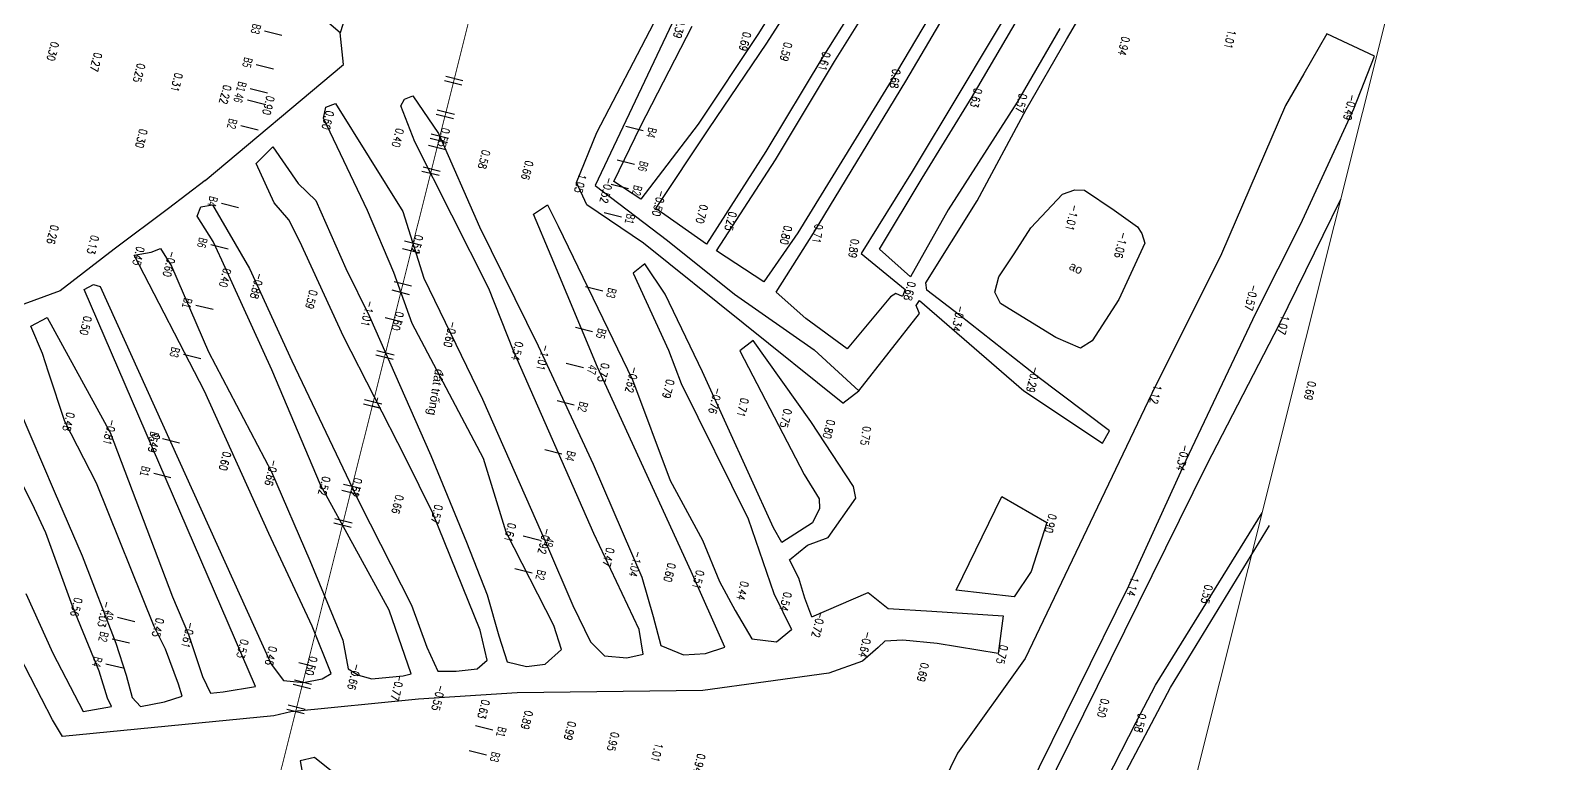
# Model space of a CAD drawing. Header units: metres. Extents: x 583412 to 583840, y 1186334 to 1187497.
# Drawn here: x 583668 to 583840.4, y 1187194.9 to 1187277.4 of the extents above; entities that cross this region are included whole.
import ezdxf
from ezdxf.enums import TextEntityAlignment as Align

# ---------------------------------------------------------------- set-up
doc = ezdxf.new("R2010")
doc.units = ezdxf.units.M
doc.header["$MEASUREMENT"] = 0
doc.linetypes.add('DASHDOT2', pattern=[0.5, 0.25, -0.125, 0, -0.125])
doc.layers.get('Defpoints').update_dxf_attribs({"color": 9, "lineweight": 0})
for name, color, linetype in [('cao do binh do', 4, 'Continuous'), ('CaoDoTN', 2, 'Continuous'), ('Docao', 22, 'Continuous'), ('ENTCOC', 6, 'Continuous'), ('ks.text ks', 7, 'Continuous'), ('KS_muong ao', 4, 'TALUYPHAI-KHKS'), ('TENCOCTUYEN', 1, 'Continuous'), ('TimtuyenKS', 7, 'Continuous'), ('TimtuyenTK', 7, 'Continuous')]:
    doc.layers.add(name, color=color, linetype=linetype)
doc.styles.add('ChuSo', font='vnsimple.shx')
doc.styles.add('KT3', font='VHARIALN.TTF', dxfattribs={"width": 0.8, "height": 1.5})
doc.styles.add('TENSONG', font='VAPTIMI.TTF')
doc.linetypes.add('TALUYPHAI-KHKS', pattern='A,5,[130,ltypeshp,S=5,R=0,X=0,Y=-5],10,[130,ltypeshp,S=5,R=0,X=0,Y=-5],10,[130,ltypeshp,S=10,R=0,X=0,Y=-10],5', length=30)
doc.linetypes.add('TALUYTRAI-KHKS', pattern='A,5,[130,ltypeshp,S=5,R=0,X=0,Y=5],10,[130,ltypeshp,S=5,R=0,X=0,Y=5],10,[130,ltypeshp,S=10,R=0,X=0,Y=10],5', length=30)

msp = doc.modelspace()

# ---------------------------------------------------------------- linework, layer by layer
at = {"layer": 'Defpoints', "color": 6}
msp.add_line((583840.37, 1187358.25), (583583.59, 1186333.95), dxfattribs=at)
at = {"layer": 'ENTCOC'}
for p, q in [((583716.62, 1187271.73), (583714.68, 1187272.21)), ((583716.62, 1187271.73), (583714.68, 1187272.21)), ((583716.5, 1187271.24), (583714.56, 1187271.73)), ((583716.5, 1187271.24), (583714.56, 1187271.73)), ((583715.67, 1187267.94), (583713.73, 1187268.43)), ((583715.67, 1187267.94), (583713.73, 1187268.43)), ((583715.55, 1187267.46), (583713.61, 1187267.94)), ((583715.55, 1187267.46), (583713.61, 1187267.94)), ((583714.87, 1187264.74), (583712.93, 1187265.23)), ((583714.87, 1187264.74), (583712.93, 1187265.23)), ((583714.99, 1187265.23), (583713.05, 1187265.71)), ((583714.99, 1187265.23), (583713.05, 1187265.71)), ((583714.68, 1187263.97), (583712.74, 1187264.45)), ((583714.68, 1187263.97), (583712.74, 1187264.45)), ((583713.95, 1187261.06), (583712.01, 1187261.54)), ((583713.95, 1187261.06), (583712.01, 1187261.54)), ((583714.07, 1187261.54), (583712.13, 1187262.03)), ((583714.07, 1187261.54), (583712.13, 1187262.03)), ((583711.76, 1187252.33), (583709.82, 1187252.81)), ((583711.76, 1187252.33), (583709.82, 1187252.81)), ((583711.98, 1187253.2), (583710.04, 1187253.69)), ((583711.98, 1187253.2), (583710.04, 1187253.69)), ((583710.59, 1187247.67), (583708.65, 1187248.16)), ((583710.59, 1187247.67), (583708.65, 1187248.16)), ((583710.83, 1187248.64), (583708.89, 1187249.13)), ((583710.83, 1187248.64), (583708.89, 1187249.13)), ((583709.81, 1187244.57), (583707.87, 1187245.05)), ((583709.81, 1187244.57), (583707.87, 1187245.05)), ((583708.77, 1187240.39), (583706.83, 1187240.88)), ((583708.77, 1187240.39), (583706.83, 1187240.88)), ((583708.89, 1187240.88), (583706.95, 1187241.37)), ((583708.89, 1187240.88), (583706.95, 1187241.37)), ((583707.5, 1187235.35), (583705.56, 1187235.84)), ((583707.5, 1187235.35), (583705.56, 1187235.84)), ((583707.38, 1187234.87), (583705.44, 1187235.35)), ((583707.38, 1187234.87), (583705.44, 1187235.35)), ((583704.95, 1187225.17), (583703.01, 1187225.65)), ((583704.95, 1187225.17), (583703.01, 1187225.65)), ((583705.12, 1187225.85), (583703.18, 1187226.33)), ((583705.12, 1187225.85), (583703.18, 1187226.33)), ((583704.03, 1187221.48), (583702.09, 1187221.97)), ((583704.03, 1187221.48), (583702.09, 1187221.97)), ((583704.15, 1187221.97), (583702.21, 1187222.45)), ((583704.15, 1187221.97), (583702.21, 1187222.45)), ((583700.09, 1187205.77), (583698.15, 1187206.25)), ((583700.09, 1187205.77), (583698.15, 1187206.25)), ((583699.48, 1187203.34), (583697.54, 1187203.83)), ((583699.48, 1187203.34), (583697.54, 1187203.83)), ((583699.6, 1187203.83), (583697.66, 1187204.31)), ((583699.6, 1187203.83), (583697.66, 1187204.31)), ((583698.89, 1187201.01), (583696.95, 1187201.5)), ((583698.89, 1187201.01), (583696.95, 1187201.5)), ((583698.77, 1187200.53), (583696.83, 1187201.01)), ((583698.77, 1187200.53), (583696.83, 1187201.01))]:
    msp.add_line(p, q, dxfattribs=at)
at = {"layer": 'KS_muong ao', "color": 125, "linetype": 'TALUYTRAI-KHKS', "ltscale": 0.03}
for p, q in [((583714.19, 1187313.17), (583702.82, 1187277.12)), ((583784.51, 1187276.38, 0.57), (583791.86, 1187288.97, 0.57)), ((583755.56, 1187286.26, 0.57), (583749.86, 1187277.05, 0.57)), ((583773.69, 1187286.72, 0.57), (583765.5, 1187272.88, 0.57)), ((583766.41, 1187271.69, 0.57), (583774.96, 1187286.16, 0.57)), ((583702.82, 1187277.12), (583694, 1187284.72)), ((583750.81, 1187275.98, 0.57), (583756.72, 1187285.26, 0.57)), ((583762.69, 1187283.32, 0.57), (583757.08, 1187274.43, 0.57)), ((583758.39, 1187273.91, 0.57), (583763.54, 1187282.11, 0.57)), ((583779.88, 1187282.79, 0.57), (583772.5, 1187270.44, 0.57)), ((583773.9, 1187269.92, 0.57), (583780.27, 1187280.83, 0.57)), ((583703.19, 1187273.56, 0.77), (583702.82, 1187277.12, 0.77)), ((583740.13, 1187278.23, 0.57), (583731.48, 1187259.95, 0.57)), ((583731.66, 1187265.9, 1.01), (583738.1, 1187278.23, 1.01)), ((583736.59, 1187266.58, 0.57), (583742.4, 1187277.88, 0.57)), ((583749.86, 1187277.05, 0.57), (583743.06, 1187266.84, 0.57)), ((583783.73, 1187277.61, 0.57), (583778.96, 1187269.32, 0.57)), ((583813.77, 1187277.03, 1.01), (583811.2, 1187272.53, 1.01)), ((583819.14, 1187274.5, 1.01), (583813.77, 1187277.03, 1.01)), ((583744.29, 1187266.31, 0.57), (583750.81, 1187275.98, 0.57)), ((583779.97, 1187268.49, 0.57), (583784.51, 1187276.38, 0.57)), ((583687.64, 1187260.51, 0.77), (583703.19, 1187273.56, 0.77)), ((583757.08, 1187274.43, 0.57), (583750.69, 1187263.76, 0.57)), ((583751.78, 1187262.82, 0.57), (583758.39, 1187273.91, 0.57)), ((583816.83, 1187268.56, 1.01), (583819.14, 1187274.5, 1.01)), ((583765.5, 1187272.88, 0.57), (583754.27, 1187254.63, 0.57)), ((583811.2, 1187272.53, 1.01), (583809.12, 1187268.96, 1.01)), ((583756.06, 1187254.59, 0.57), (583766.41, 1187271.69, 0.57)), ((583772.5, 1187270.44, 0.57), (583767.15, 1187261.52, 0.57)), ((583768.27, 1187260.79, 0.57), (583773.9, 1187269.92, 0.57)), ((583778.96, 1187269.32, 0.57), (583771.18, 1187257.23, 0.57)), ((583774.44, 1187258.23, 0.57), (583779.97, 1187268.49, 0.57)), ((583809.12, 1187268.96, 1.01), (583801.92, 1187252.28, 1.01)), ((583810.83, 1187255.56, 1.01), (583816.83, 1187268.56, 1.01)), ((583743.06, 1187266.84, 0.57), (583736.61, 1187258.43, 0.57)), ((583729.38, 1187260.28, 1.01), (583731.66, 1187265.9, 1.01)), ((583733.57, 1187260.39, 0.57), (583736.59, 1187266.58, 0.57)), ((583738.33, 1187257.37, 0.57), (583744.29, 1187266.31, 0.57)), ((583750.69, 1187263.76, 0.57), (583744.02, 1187253.37, 0.57)), ((583745.13, 1187252.6, 0.57), (583751.78, 1187262.82, 0.57)), ((583767.15, 1187261.52, 0.57), (583761.39, 1187252.3, 0.57)), ((583730.57, 1187257.79, 1.01), (583729.38, 1187260.28, 1.01)), ((583731.48, 1187259.95, 0.57), (583739.62, 1187253.76, 0.57)), ((583736.61, 1187258.43, 0.57), (583733.57, 1187260.39, 0.57)), ((583763.48, 1187252.79, 0.57), (583768.27, 1187260.79, 0.57)), ((583768.69, 1187248.99, 0.57), (583774.44, 1187258.23, 0.57)), ((583736.94, 1187253.45, 1.01), (583730.57, 1187257.79, 1.01)), ((583744.02, 1187253.37, 0.57), (583738.33, 1187257.37, 0.57)), ((583771.18, 1187257.23, 0.57), (583766.97, 1187249.68, 0.57)), ((583754.27, 1187254.63, 0.57), (583750.45, 1187249.12, 0.57)), ((583751.83, 1187247.95, 0.57), (583756.06, 1187254.59, 0.57)), ((583805.78, 1187245.58, 1.01), (583810.83, 1187255.56, 1.01)), ((583759.34, 1187235.48, 1.01), (583736.94, 1187253.45, 1.01)), ((583739.62, 1187253.76, 0.57), (583747.16, 1187247.72, 0.57)), ((583737.09, 1187251.14, 0.27), (583735.78, 1187250.09, 0.27)), ((583739.36, 1187247.74, 0.27), (583737.09, 1187251.14, 0.27)), ((583750.45, 1187249.12, 0.57), (583745.13, 1187252.6, 0.57)), ((583761.39, 1187252.3, 0.57), (583766.37, 1187248.24, 0.57)), ((583766.97, 1187249.68, 0.57), (583763.48, 1187252.79, 0.57)), ((583801.92, 1187252.28, 1.01), (583794.09, 1187236.55, 1.01)), ((583735.78, 1187250.09, 0.27), (583739.73, 1187241.42, 0.27)), ((583743.57, 1187238.99, 0.27), (583739.36, 1187247.74, 0.27)), ((583747.16, 1187247.72, 0.57), (583756.11, 1187241.46, 0.57)), ((583755.18, 1187245, 0.57), (583751.83, 1187247.95, 0.57)), ((583765.3, 1187247.81, 0.57), (583764.7, 1187247.43, 0.57)), ((583766.07, 1187247.48, 0.57), (583765.3, 1187247.81, 0.57)), ((583766.37, 1187248.24, 0.57), (583766.07, 1187247.48, 0.57)), ((583768.79, 1187248.18, 0.57), (583768.69, 1187248.99, 0.57)), ((583772.46, 1187245.38, 0.57), (583768.79, 1187248.18, 0.57)), ((583764.7, 1187247.43, 0.57), (583759.84, 1187241.57, 0.57)), ((583767.58, 1187246.45, 0.57), (583767.96, 1187247.03, 0.57)), ((583767.86, 1187245.8, 0.57), (583767.58, 1187246.45, 0.57)), ((583767.96, 1187247.03, 0.57), (583779.71, 1187236.85, 0.57)), ((583759.84, 1187241.57, 0.57), (583755.18, 1187245, 0.57)), ((583761.16, 1187236.84, 0.57), (583767.97, 1187245.54, 0.57)), ((583767.97, 1187245.54, 0.57), (583767.86, 1187245.8, 0.57)), ((583781.12, 1187238.54, 0.57), (583772.46, 1187245.38, 0.57)), ((583797.97, 1187229.06, 1.01), (583805.78, 1187245.58, 1.01)), ((583749.26, 1187242.52, 0.27), (583747.74, 1187241.34, 0.27)), ((583755.75, 1187233.42, 0.27), (583749.26, 1187242.52, 0.27)), ((583739.73, 1187241.42, 0.27), (583741.15, 1187237.68, 0.27)), ((583747.74, 1187241.34, 0.27), (583754.99, 1187227.45, 0.27)), ((583756.11, 1187241.46, 0.57), (583761.16, 1187236.84, 0.57)), ((583741.15, 1187237.68, 0.27), (583748.71, 1187222.47, 0.27)), ((583751.54, 1187221.44, 0.27), (583743.57, 1187238.99, 0.27)), ((583789.34, 1187232.34, 0.57), (583781.12, 1187238.54, 0.57)), ((583779.71, 1187236.85, 0.57), (583788.54, 1187230.98, 0.57)), ((583794.09, 1187236.55, 1.01), (583779.86, 1187206.73, 1.01)), ((583760.56, 1187226.1, 0.27), (583755.75, 1187233.42, 0.27)), ((583788.54, 1187230.98, 0.57), (583789.34, 1187232.34, 0.57)), ((583791.51, 1187214.93, 1.01), (583797.97, 1187229.06, 1.01)), ((583754.99, 1187227.45, 0.27), (583756.69, 1187224.7, 0.27)), ((583760.82, 1187224.78, 0.27), (583760.56, 1187226.1, 0.27)), ((583756.7, 1187223.63, 0.27), (583755.93, 1187222.02, 0.27)), ((583756.69, 1187224.7, 0.27), (583756.7, 1187223.63, 0.27)), ((583757.69, 1187220.36, 0.27), (583760.82, 1187224.78, 0.27)), ((583748.71, 1187222.47, 0.27), (583751.6, 1187214.04, 0.27)), ((583755.93, 1187222.02, 0.27), (583752.5, 1187219.78, 0.27)), ((583752.5, 1187219.78, 0.27), (583751.54, 1187221.44, 0.27)), ((583755.35, 1187219.48, 0.27), (583757.69, 1187220.36, 0.27)), ((583796.19, 1187203.48), (583807.31, 1187221.72)), ((583753.36, 1187217.83, 0.27), (583755.35, 1187219.48, 0.27)), ((583754.4, 1187215.77, 0.27), (583753.36, 1187217.83, 0.27)), ((583755.06, 1187213.54, 0.27), (583754.4, 1187215.77, 0.27)), ((583780.03, 1187191.67, 1.01), (583791.51, 1187214.93, 1.01)), ((583751.6, 1187214.04, 0.27), (583753.58, 1187209.99, 0.27)), ((583755.86, 1187211.44, 0.27), (583755.06, 1187213.54, 0.27)), ((583779.86, 1187206.73, 1.01), (583772.25, 1187196.1, 1.01)), ((583790.55, 1187192.76), (583796.19, 1187203.48)), ((583772.25, 1187196.1, 1.01), (583769.2, 1187189.86, 1.01)), ((583699.93, 1187195.61, 0.42), (583698.3, 1187195.24, 0.42)), ((583698.3, 1187195.24, 0.42), (583700.06, 1187185.32, 0.42)), ((583706.59, 1187190.27, 0.42), (583699.93, 1187195.61, 0.42)), ((583699.93, 1187195.61, 0.42), (583699.93, 1187195.61, 0.42))]:
    msp.add_line(p, q, dxfattribs=at)
at = {"layer": 'KS_muong ao', "color": 125, "ltscale": 0.03}
for p, q in [((583710.06, 1187269.65), (583710.97, 1187270.04)), ((583710.97, 1187270.04), (583713.87, 1187265.79)), ((583700.92, 1187267.54), (583701.18, 1187268.77)), ((583701.18, 1187268.77), (583702.29, 1187269.19)), ((583702.29, 1187269.19), (583709.84, 1187257.02)), ((583709.65, 1187268.92), (583710.06, 1187269.65)), ((583711.2, 1187264.85), (583709.65, 1187268.92)), ((583705.88, 1187257.15), (583700.92, 1187267.54)), ((583713.87, 1187265.79), (583718.48, 1187255.32)), ((583693.37, 1187262.41), (583695.25, 1187264.31)), ((583695.25, 1187264.31), (583698.09, 1187260.18)), ((583719.54, 1187248.38), (583711.2, 1187264.85)), ((583695.4, 1187258), (583693.37, 1187262.41)), ((583687.64, 1187260.51), (583683.49, 1187257.37)), ((583698.09, 1187260.18), (583700.07, 1187258.27)), ((583697.04, 1187256.1), (583695.4, 1187258)), ((583700.07, 1187258.27), (583703.44, 1187250.63)), ((583780.48, 1187255.2), (583784.03, 1187258.99)), ((583784.03, 1187258.99), (583785.43, 1187259.47)), ((583785.43, 1187259.47), (583786.53, 1187259.44)), ((583786.53, 1187259.44), (583789.86, 1187257.17)), ((583683.49, 1187257.37), (583677.4, 1187252.79)), ((583686.74, 1187256.49), (583687.13, 1187257.54)), ((583688.53, 1187253.66), (583686.74, 1187256.49)), ((583687.13, 1187257.54), (583688.44, 1187257.78)), ((583688.44, 1187257.78), (583692.61, 1187250.63)), ((583708.85, 1187250.17), (583705.88, 1187257.15)), ((583709.84, 1187257.02), (583712.21, 1187249.51)), ((583724.56, 1187256.73), (583726.13, 1187257.77)), ((583726.54, 1187252), (583724.56, 1187256.73)), ((583726.13, 1187257.77), (583727.34, 1187255.39)), ((583789.86, 1187257.17), (583792.5, 1187255.32)), ((583698.29, 1187253.66), (583697.04, 1187256.1)), ((583718.48, 1187255.32), (583725.08, 1187241.92)), ((583727.34, 1187255.39), (583735.68, 1187238.08)), ((583778.62, 1187252.26), (583780.48, 1187255.2)), ((583792.5, 1187255.32), (583792.96, 1187254.54)), ((583792.96, 1187254.54), (583793.31, 1187253.45)), ((583681.54, 1187252.45), (583682.62, 1187252.87)), ((583682.62, 1187252.87), (583683.84, 1187250.87)), ((583689.52, 1187251.55), (583688.53, 1187253.66)), ((583703.17, 1187242.97), (583698.29, 1187253.66)), ((583793.31, 1187253.45), (583790.38, 1187247.14)), ((583677.4, 1187252.79), (583671.33, 1187248.12)), ((583679.66, 1187252.11), (583681.54, 1187252.45)), ((583687.54, 1187236.82), (583679.66, 1187252.11)), ((583679.66, 1187252.11), (583679.66, 1187252.11)), ((583695.12, 1187239.21), (583689.52, 1187251.55)), ((583731.74, 1187239.5), (583726.54, 1187252)), ((583776.89, 1187249.66), (583778.62, 1187252.26)), ((583683.84, 1187250.87), (583688, 1187241.25)), ((583692.61, 1187250.63), (583697.36, 1187240.22)), ((583703.44, 1187250.63), (583706.11, 1187245.23)), ((583710.92, 1187244.42), (583708.85, 1187250.17)), ((583712.21, 1187249.51), (583718.81, 1187235.92)), ((583776.42, 1187247.95), (583776.89, 1187249.66)), ((583671.33, 1187248.12), (583661.78, 1187244.59)), ((583674.03, 1187248.25), (583675.06, 1187248.83)), ((583693.27, 1187203.58), (583674.03, 1187248.25)), ((583674.03, 1187248.25), (583674.03, 1187248.25)), ((583675.06, 1187248.83), (583675.81, 1187248.58)), ((583675.81, 1187248.58), (583695.06, 1187206.1)), ((583722.32, 1187241.34), (583719.54, 1187248.38)), ((583777.06, 1187246.66), (583776.42, 1187247.95)), ((583783.28, 1187242.85), (583777.06, 1187246.66)), ((583790.38, 1187247.14), (583787.38, 1187242.46)), ((583668.03, 1187244.14), (583669.87, 1187245.09)), ((583669.87, 1187245.09), (583669.87, 1187245.09)), ((583669.87, 1187245.09), (583676.96, 1187232.18)), ((583706.11, 1187245.23), (583713.01, 1187229.59)), ((583718.94, 1187229.24), (583710.92, 1187244.42)), ((583669.33, 1187241.06), (583668.03, 1187244.14)), ((583710.17, 1187229.31), (583703.17, 1187242.97)), ((583786.06, 1187241.65), (583783.28, 1187242.85)), ((583787.38, 1187242.46), (583786.06, 1187241.65)), ((583669.99, 1187238.95), (583669.33, 1187241.06)), ((583688, 1187241.25), (583695.09, 1187227.74)), ((583731.33, 1187220.8), (583722.32, 1187241.34)), ((583725.08, 1187241.92), (583731.28, 1187228.6)), ((583700.59, 1187226.26), (583695.12, 1187239.21)), ((583697.36, 1187240.22), (583705.02, 1187224.19)), ((583742.28, 1187216.53), (583731.74, 1187239.5)), ((583671.86, 1187233.39), (583669.99, 1187238.95)), ((583735.68, 1187238.08), (583739.94, 1187226.78)), ((583668.44, 1187223.63), (583662.28, 1187235.9)), ((583694.79, 1187220.79), (583687.54, 1187236.82)), ((583718.81, 1187235.92), (583726, 1187219.6)), ((583666.72, 1187234.8), (583670.64, 1187225.57)), ((583675.4, 1187226.47), (583671.86, 1187233.39)), ((583676.96, 1187232.18), (583683.97, 1187213.68)), ((583713.24, 1187223.09), (583710.17, 1187229.31)), ((583713.01, 1187229.59), (583717.03, 1187219.82)), ((583721.49, 1187220.95), (583718.94, 1187229.24)), ((583695.09, 1187227.74), (583699.41, 1187217.77)), ((583731.28, 1187228.6), (583736.73, 1187215.88)), ((583670.64, 1187225.57), (583673.81, 1187218.3)), ((583681.88, 1187210.33), (583675.4, 1187226.47)), ((583708.31, 1187212.17), (583700.59, 1187226.26)), ((583739.94, 1187226.78), (583743.57, 1187220.05)), ((583669.72, 1187220.87), (583668.44, 1187223.63)), ((583705.02, 1187224.19), (583710.83, 1187212.76)), ((583772.09, 1187214.43, 0.77), (583777.23, 1187224.98, 0.77)), ((583777.23, 1187224.98, 0.77), (583782.27, 1187222.04, 0.77)), ((583718.54, 1187209.93), (583713.24, 1187223.09)), ((583782.27, 1187222.04, 0.77), (583780.52, 1187216.51, 0.77)), ((583672.69, 1187212.64), (583669.72, 1187220.87)), ((583699.67, 1187210.38), (583694.79, 1187220.79)), ((583726.83, 1187210.44), (583721.49, 1187220.95)), ((583736.42, 1187209.99), (583731.33, 1187220.8)), ((583743.57, 1187220.05), (583745.49, 1187215.41)), ((583717.03, 1187219.82), (583719.34, 1187213.89)), ((583726, 1187219.6), (583728.97, 1187212.69)), ((583673.81, 1187218.3), (583677.57, 1187208.47)), ((583699.41, 1187217.77), (583703.1, 1187208.81)), ((583670.45, 1187199.86), (583662.52, 1187215.17)), ((583736.73, 1187215.88), (583738.01, 1187211.45)), ((583746.06, 1187208.02), (583742.28, 1187216.53)), ((583745.49, 1187215.41), (583747.24, 1187212.16)), ((583780.52, 1187216.51, 0.77), (583778.6, 1187213.67, 0.77)), ((583667.44, 1187214.06), (583670.51, 1187207.36)), ((583683.97, 1187213.68), (583685.74, 1187209.43)), ((583719.34, 1187213.89), (583720.66, 1187209.28)), ((583755.86, 1187211.44, 0.27), (583762.21, 1187214.18, 0.27)), ((583762.21, 1187214.18, 0.27), (583764.43, 1187212.35, 0.27)), ((583778.6, 1187213.67, 0.77), (583772.09, 1187214.43, 0.77)), ((583675.72, 1187205.3), (583672.69, 1187212.64)), ((583710.78, 1187205.03), (583708.31, 1187212.17)), ((583710.83, 1187212.76), (583712.54, 1187208.02)), ((583728.97, 1187212.69), (583730.95, 1187208.61)), ((583738.01, 1187211.45), (583738.87, 1187208.22)), ((583747.24, 1187212.16), (583749.1, 1187208.94)), ((583764.43, 1187212.35, 0.27), (583769.37, 1187212.07, 0.27)), ((583769.37, 1187212.07, 0.27), (583777.39, 1187211.54, 0.27)), ((583777.39, 1187211.54, 0.27), (583776.81, 1187207.3, 0.27)), ((583683.18, 1187207.8), (583681.88, 1187210.33)), ((583701.78, 1187205.05), (583699.67, 1187210.38)), ((583719.33, 1187206.57), (583718.54, 1187209.93)), ((583727.71, 1187207.77), (583726.83, 1187210.44)), ((583736.89, 1187207.23), (583736.42, 1187209.99)), ((583751.87, 1187208.61), (583753.58, 1187209.99)), ((583677.57, 1187208.47), (583678.76, 1187204.85)), ((583685.74, 1187209.43), (583687.34, 1187204.71)), ((583703.1, 1187208.81), (583703.7, 1187205.59)), ((583712.54, 1187208.02), (583713.81, 1187205.32)), ((583720.66, 1187209.28), (583721.58, 1187206.38)), ((583730.95, 1187208.61), (583732.53, 1187207.03)), ((583738.87, 1187208.22), (583741.44, 1187207.16)), ((583743.88, 1187207.3), (583746.06, 1187208.02)), ((583749.1, 1187208.94), (583751.87, 1187208.61)), ((583763.31, 1187207.98, 0.27), (583761.55, 1187206.46, 0.27)), ((583764.06, 1187208.7, 0.27), (583763.31, 1187207.98, 0.27)), ((583766.09, 1187208.8, 0.27), (583764.06, 1187208.7, 0.27)), ((583769.96, 1187208.43, 0.27), (583766.09, 1187208.8, 0.27)), ((583776.81, 1187207.3, 0.27), (583769.96, 1187208.43, 0.27)), ((583670.51, 1187207.36), (583670.51, 1187207.36)), ((583670.51, 1187207.36), (583673.91, 1187200.79)), ((583684.63, 1187203.85), (583683.18, 1187207.8)), ((583718.21, 1187205.58), (583719.33, 1187206.57)), ((583721.58, 1187206.38), (583723.76, 1187205.86)), ((583725.87, 1187206.12), (583727.71, 1187207.77)), ((583732.53, 1187207.03), (583735.04, 1187206.83)), ((583735.04, 1187206.83), (583736.89, 1187207.23)), ((583741.44, 1187207.16), (583743.88, 1187207.3)), ((583761.55, 1187206.46), (583757.77, 1187205.09)), ((583676.65, 1187202.27), (583675.72, 1187205.3)), ((583678.76, 1187204.85), (583679.42, 1187202.34)), ((583687.34, 1187204.71), (583688.24, 1187202.85)), ((583695.06, 1187206.1), (583695.06, 1187206.1)), ((583695.06, 1187206.1), (583696.44, 1187204.26)), ((583700.79, 1187204.46), (583701.78, 1187205.05)), ((583703.7, 1187205.59), (583704.88, 1187204.86)), ((583704.88, 1187204.86), (583706.37, 1187204.45)), ((583706.37, 1187204.45), (583709.91, 1187204.79)), ((583709.91, 1187204.79), (583710.78, 1187205.03)), ((583713.81, 1187205.32), (583715.84, 1187205.32)), ((583715.84, 1187205.32), (583718.21, 1187205.58)), ((583723.76, 1187205.86), (583725.87, 1187206.12)), ((583757.77, 1187205.09), (583743.61, 1187203.13)), ((583685.04, 1187202.51), (583684.63, 1187203.85)), ((583688.24, 1187202.85), (583689.65, 1187203)), ((583689.65, 1187203), (583693.27, 1187203.58)), ((583689.65, 1187203), (583689.65, 1187203)), ((583693.27, 1187203.58), (583693.27, 1187203.58)), ((583696.44, 1187204.26), (583698.68, 1187204.06)), ((583698.68, 1187204.06), (583700.79, 1187204.46)), ((583722.71, 1187202.88), (583711.62, 1187202.15)), ((583743.61, 1187203.13), (583722.71, 1187202.88)), ((583673.91, 1187200.79), (583677.1, 1187201.33)), ((583677.1, 1187201.33), (583676.65, 1187202.27)), ((583679.42, 1187202.34), (583680.34, 1187201.35)), ((583680.34, 1187201.35), (583683.05, 1187201.88)), ((583683.05, 1187201.88), (583685.04, 1187202.51)), ((583711.62, 1187202.15), (583697.27, 1187200.73)), ((583671.57, 1187197.97), (583670.45, 1187199.86)), ((583695.35, 1187200.29), (583671.57, 1187197.97)), ((583673.91, 1187200.79), (583673.91, 1187200.79)), ((583697.27, 1187200.73), (583695.35, 1187200.29)), ((583671.57, 1187197.97), (583671.57, 1187197.97))]:
    msp.add_line(p, q, dxfattribs=at)
at = {"layer": 'KS_muong ao', "color": 125, "linetype": 'TALUYPHAI-KHKS', "ltscale": 0.03}
for p, q in [((583813.36, 1187254.35, 0.66), (583815.34, 1187258.4, 0.66)), ((583808.44, 1187244.37, 0.66), (583813.36, 1187254.35, 0.66)), ((583800.29, 1187228.54, 0.66), (583808.44, 1187244.37, 0.66)), ((583759.34, 1187235.48, 1.01), (583761.16, 1187236.84, 1.01)), ((583781.38, 1187190.24, 0.66), (583800.29, 1187228.54, 0.66)), ((583794.52, 1187203.76, 0.66), (583806.5, 1187223.14, 0.66)), ((583792.35, 1187199.59, 0.66), (583794.52, 1187203.76, 0.66)), ((583788.98, 1187193.04, 0.66), (583792.35, 1187199.59, 0.66))]:
    msp.add_line(p, q, dxfattribs=at)
at = {"layer": 'TENCOCTUYEN'}
for p, q in [((583696.25, 1187276.83), (583694.31, 1187277.32)), ((583695.3, 1187273.05), (583693.36, 1187273.54)), ((583694.62, 1187270.33), (583692.68, 1187270.82)), ((583694.31, 1187269.07), (583692.37, 1187269.56)), ((583693.58, 1187266.16), (583691.64, 1187266.65)), ((583734.93, 1187266.62), (583736.87, 1187266.13)), ((583733.98, 1187262.84), (583735.92, 1187262.35)), ((583733.3, 1187260.12), (583735.24, 1187259.63)), ((583691.39, 1187257.43), (583689.45, 1187257.92)), ((583732.5, 1187256.92), (583734.44, 1187256.43)), ((583690.22, 1187252.78), (583688.28, 1187253.26)), ((583730.41, 1187248.58), (583732.35, 1187248.09)), ((583688.52, 1187245.99), (583686.58, 1187246.47)), ((583729.26, 1187244.02), (583731.2, 1187243.53)), ((583687.13, 1187240.46), (583685.19, 1187240.94)), ((583728.24, 1187239.95), (583730.18, 1187239.46)), ((583727.2, 1187235.77), (583729.14, 1187235.29)), ((583684.75, 1187230.95), (583682.81, 1187231.44)), ((583725.81, 1187230.25), (583727.75, 1187229.76)), ((583683.78, 1187227.07), (583681.84, 1187227.56)), ((583723.38, 1187220.55), (583725.32, 1187220.06)), ((583722.46, 1187216.86), (583724.4, 1187216.37)), ((583679.72, 1187210.87), (583677.78, 1187211.36)), ((583679.11, 1187208.45), (583677.17, 1187208.93)), ((583678.4, 1187205.64), (583676.46, 1187206.12)), ((583718.03, 1187199.21), (583719.97, 1187198.72)), ((583717.32, 1187196.39), (583719.26, 1187195.91))]:
    msp.add_line(p, q, dxfattribs=at)
at = {"layer": 'TimtuyenKS', "linetype": 'DASHDOT2', "ltscale": 5, "const_width": 0.1}
msp.add_lwpolyline([(583754.72, 1187427.8), (583497.92, 1186403.48)], dxfattribs=at)
at = {"layer": 'TimtuyenTK', "linetype": 'DASHDOT2', "ltscale": 5, "const_width": 0.1}
msp.add_lwpolyline([(583754.72, 1187427.8), (583497.92, 1186403.48)], dxfattribs=at)

# ---------------------------------------------------------------- texts
at = {"layer": 'cao do binh do', "color": 44, "style": 'ChuSo', "width": 0.8}
for s, p in [('1.01', (583802.45, 1187276.49, 1.01)), ('0.94', (583790.51, 1187275.74, 0.94)), ('0.63', (583773.9, 1187269.92, 0.63)), ('0.57', (583778.96, 1187269.32, 0.57)), ('-0.49', (583815.95, 1187268.84, -0.49)), ('0.30', (583680.01, 1187265.34, 0.3)), ('-1.01', (583784.71, 1187256.43)), ('-1.06', (583790.2, 1187253.35)), ('0.68', (583766.43, 1187248.18, 0.68)), ('-0.57', (583804.86, 1187247.44, -0.57)), ('-0.34', (583771.9, 1187245.07, -0.34)), ('0.50', (583673.76, 1187244.29, 0.5)), ('1.07', (583808.44, 1187244.37, 1.07)), ('-0.29', (583780.31, 1187238.22, -0.29)), ('0.69', (583811.45, 1187236.97, 0.69)), ('1.12', (583794.09, 1187236.55, 1.12)), ('-0.34', (583797.15, 1187229.42, -0.34)), ('0.90', (583782.27, 1187222.04, 0.9)), ('1.14', (583791.51, 1187214.93, 1.14)), ('0.55', (583799.84, 1187214.07, 0.55)), ('-0.72', (583756.16, 1187210.67, -0.72)), ('-0.64', (583761.45, 1187208.42, -0.64)), ('0.75', (583776.81, 1187207.3, 0.75)), ('0.69', (583767.91, 1187205.29, 0.69)), ('0.50', (583788.18, 1187201.27, 0.5)), ('0.58', (583792.35, 1187199.59, 0.58))]:
    msp.add_text(s, height=0.9, rotation=256.5354, dxfattribs=at).set_placement(p, align=Align.CENTER)
at = {"layer": 'CaoDoTN', "style": 'ChuSo', "width": 0.8}
for s, p in [('-0.39', (583740.61, 1187278.08)), ('0.69', (583747.91, 1187276.25)), ('0.30', (583670.06, 1187275.15)), ('0.59', (583752.52, 1187275.1)), ('0.27', (583674.91, 1187273.94)), ('0.25', (583679.76, 1187272.72)), ('0.61', (583756.84, 1187274.02)), ('0.31', (583683.98, 1187271.66)), ('0.22', (583689.46, 1187270.29)), ('0.90', (583694.31, 1187269.07)), ('0.60', (583700.99, 1187267.4)), ('0.40', (583708.86, 1187265.42)), ('0.55', (583714.02, 1187265.47)), ('0.58', (583718.56, 1187262.99)), ('0.66', (583723.41, 1187261.78)), ('1.05', (583729.38, 1187260.28)), ('-0.52', (583732.35, 1187259.53)), ('-0.50', (583738.23, 1187258.06)), ('0.70', (583743.05, 1187256.85)), ('0.25', (583746.3, 1187256.04)), ('0.26', (583670.04, 1187254.54)), ('0.80', (583752.51, 1187254.48)), ('0.13', (583674.56, 1187253.4)), ('0.45', (583679.69, 1187252.12)), ('0.52', (583711.01, 1187253.44)), ('-0.60', (583683.21, 1187251.24)), ('0.40', (583689.44, 1187249.67)), ('-0.88', (583693.03, 1187248.77)), ('0.59', (583699.14, 1187247.24)), ('-1.01', (583705.48, 1187245.65)), ('0.60', (583708.84, 1187244.81)), ('-0.60', (583714.79, 1187243.32)), ('0.54', (583722.28, 1187241.44)), ('-1.01', (583725.22, 1187240.7)), ('0.73', (583731.97, 1187239.01)), ('-0.62', (583735.2, 1187238.2)), ('0.79', (583739.27, 1187237.18)), ('-1', (583706.53, 1187235.59)), ('-0.76', (583744.57, 1187235.85)), ('0.71', (583747.64, 1187235.08)), ('0.48', (583671.83, 1187233.47)), ('0.75', (583752.49, 1187233.87)), ('-0.81', (583676.47, 1187232.31)), ('0.80', (583757.34, 1187232.65)), ('0.49', (583681.44, 1187231.06)), ('0.60', (583689.43, 1187229.06)), ('-0.66', (583694.65, 1187227.75)), ('0.52', (583700.59, 1187226.26)), ('0.62', (583704.15, 1187226.09)), ('0.66', (583708.83, 1187224.19)), ('0.57', (583713.23, 1187223.09)), ('0.61', (583721.47, 1187221.02)), ('-0.92', (583725.37, 1187220.05)), ('0.47', (583732.54, 1187218.25)), ('-1.04', (583735.61, 1187217.48)), ('0.60', (583739.43, 1187216.52)), ('0.51', (583742.64, 1187215.72)), ('0.44', (583747.63, 1187214.47)), ('0.56', (583672.69, 1187212.63)), ('0.54', (583752.48, 1187213.25)), ('-1.03', (583675.85, 1187211.84)), ('0.45', (583681.88, 1187210.33)), ('-0.61', (583685.28, 1187209.48)), ('0.53', (583691.39, 1187207.95)), ('0.46', (583694.59, 1187207.15)), ('0.50', (583699.12, 1187206.01)), ('-0.66', (583703.97, 1187204.79)), ('-0.77', (583708.82, 1187203.58)), ('-0.55', (583713.43, 1187202.42)), ('0.63', (583718.52, 1187201.15)), ('0.89', (583723.37, 1187199.93)), ('0.99', (583728.22, 1187198.71)), ('0.95', (583733.07, 1187197.5)), ('1.01', (583738.01, 1187196.26)), ('0.94', (583742.77, 1187195.07))]:
    msp.add_text(s, height=0.9, rotation=255.9262, dxfattribs=at).set_placement(p, align=Align.CENTER)
at = {"layer": 'Docao', "color": 3, "style": 'ChuSo', "width": 0.8}
for s, p in [('0.68', (583764.78, 1187272.03, 0.68)), ('0.71', (583756.06, 1187254.59, 0.71)), ('0.89', (583760.12, 1187252.93, 0.89)), ('0.75', (583761.47, 1187231.86, 0.75))]:
    msp.add_text(s, height=0.9, rotation=261.5963, dxfattribs=at).set_placement(p, align=Align.CENTER)
at = {"layer": 'ks.text ks', "style": 'TENSONG'}
for s, rotation, p in [('ao', 333.9142, (583785.35, 1187250.24)), ('ñaát troáng', 260.6717, (583713.07, 1187236.78))]:
    msp.add_text(s, height=1, rotation=rotation, dxfattribs=at).set_placement(p, align=Align.CENTER)
at = {"layer": 'TENCOCTUYEN', "style": 'KT3', "width": 0.8}
for s, p in [('B3', (583693.34, 1187277.56)), ('B5', (583692.39, 1187273.78)), ('46', (583691.4, 1187269.8)), ('B1', (583691.71, 1187271.06)), ('B2', (583690.67, 1187266.89)), ('B4', (583737.84, 1187265.89)), ('B6', (583736.89, 1187262.11)), ('B2', (583736.21, 1187259.39)), ('B4', (583688.48, 1187258.16)), ('B1', (583735.41, 1187256.19)), ('B6', (583687.31, 1187253.51)), ('B3', (583733.32, 1187247.85)), ('B1', (583685.61, 1187246.72)), ('B5', (583732.17, 1187243.29)), ('B3', (583684.22, 1187241.19)), ('47', (583731.15, 1187239.22)), ('B2', (583730.11, 1187235.05)), ('B5', (583681.84, 1187231.68)), ('B4', (583728.72, 1187229.52)), ('B1', (583680.87, 1187227.8)), ('48', (583726.29, 1187219.82)), ('B2', (583725.37, 1187216.13)), ('49', (583676.81, 1187211.6)), ('B2', (583676.2, 1187209.18)), ('B4', (583675.49, 1187206.36)), ('B1', (583720.94, 1187198.48)), ('B3', (583720.23, 1187195.66))]:
    msp.add_text(s, height=1, rotation=255.9262, dxfattribs=at).set_placement(p, align=Align.MIDDLE_CENTER)

doc.saveas('drawing.dxf')
